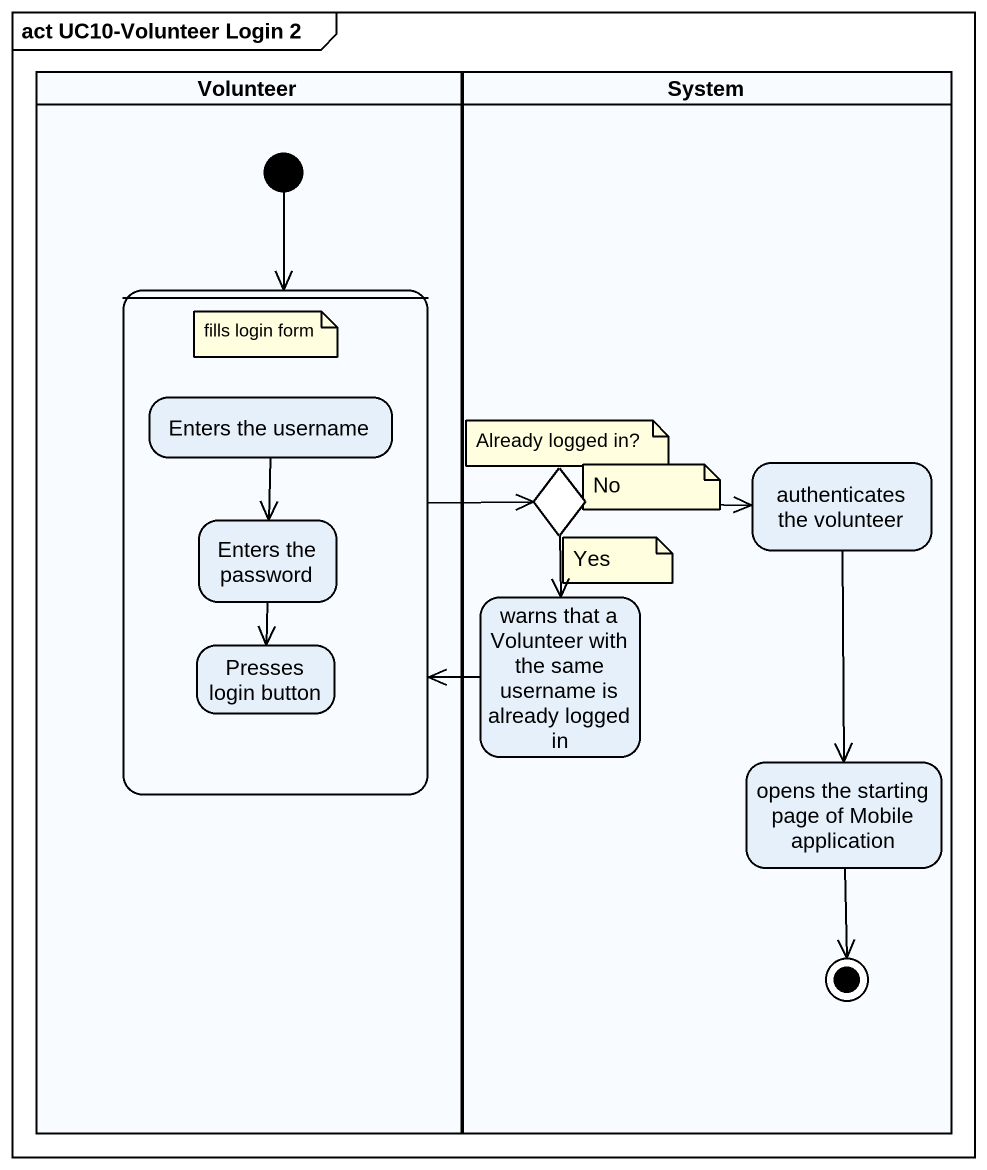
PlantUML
@startuml
mainframe act UC10-Volunteer Login 2
hide empty description
state Volunteer <<partition>> {
  state " " as state1 {
    state "Enters the username" as Enters_the_username
    state "Enters the password" as Enters_the_password
    state "Presses login button" as Presses_login_button
  }
  [*] --> state1
}
state System <<partition>> {
  state choice1 <<choice>>
  state "authenticates the volunteer" as authenticates_the_volunteer
  state "warns that a Volunteer with the same username is already logged in" as warns_that_a_Volunteer_with
  state "opens the starting page of Mobile application" as opens_the_starting_page_of
  opens_the_starting_page_of --> [*]
}
state1 -right-> choice1
Enters_the_username --> Enters_the_password
Enters_the_password --> Presses_login_button
choice1 -right-> authenticates_the_volunteer
choice1 --> warns_that_a_Volunteer_with
authenticates_the_volunteer --> opens_the_starting_page_of
warns_that_a_Volunteer_with -left-> state1
note as N1
  fills login form
end note
note as N2
  Already logged in?
end note
note as N3
  No
end note
note as N4
  Yes
end note
@enduml
